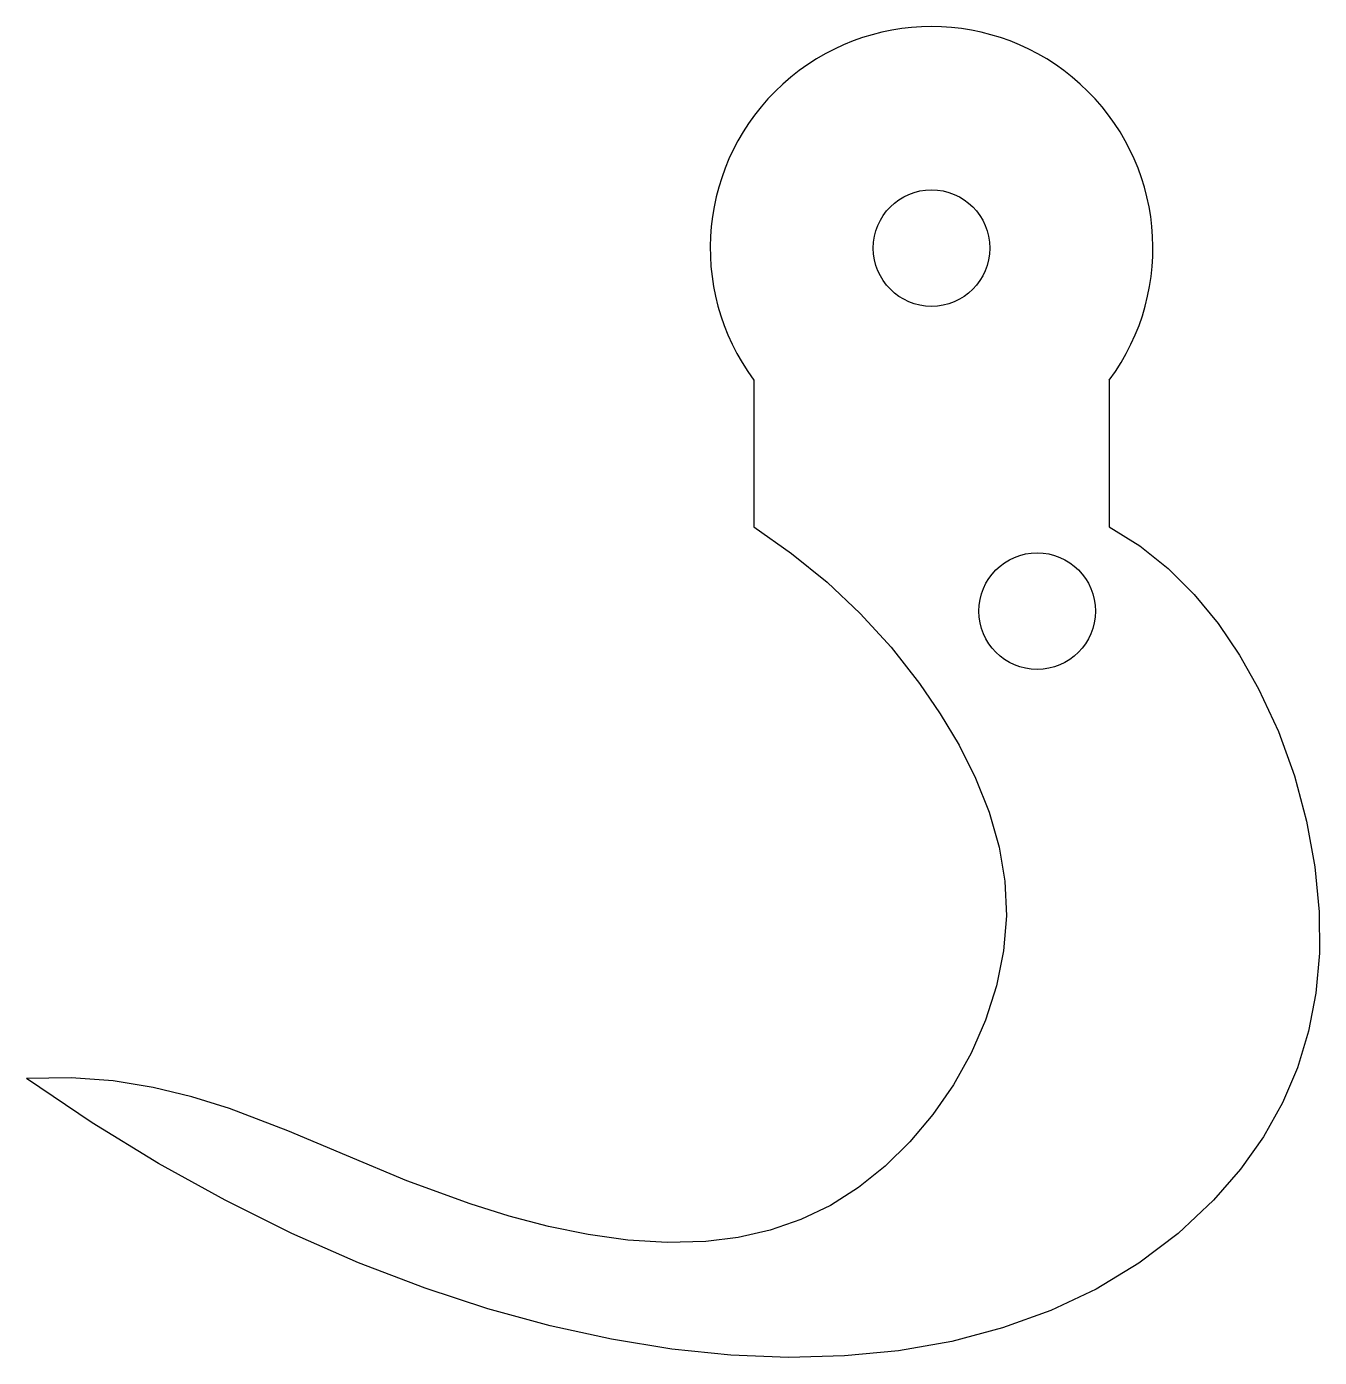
# Paper-space layout 'Sheet1' of a CAD drawing. Header units: millimetres. Extents: x 41.5 to 77, y 227.7 to 264.2.
import ezdxf

# ---------------------------------------------------------------- set-up
doc = ezdxf.new("R2010")
doc.units = ezdxf.units.MM

psp = doc.layouts.new('Sheet1')

# ---------------------------------------------------------------- linework, layer by layer
at = {"color": 7, "linetype": 'Continuous', "lineweight": 25}
for p, q in [((61.48, 254.521), (61.48, 250.49)), ((71.239, 254.521), (71.239, 250.49))]:
    psp.add_line(p, q, dxfattribs=at)
at = {"color": 7, "linetype": 'Continuous', "lineweight": 25, "flags": 128}
for points in [[(71.239, 250.49), (72.075, 249.971), (72.853, 249.348), (73.57, 248.633), (74.226, 247.836), (74.817, 246.97), (75.342, 246.046), (75.883, 244.876), (76.322, 243.659), (76.658, 242.414), (76.886, 241.162), (77.003, 239.922), (77.01, 238.788), (76.914, 237.695), (76.714, 236.647), (76.408, 235.642), (75.996, 234.677), (75.475, 233.751), (74.844, 232.864), (74.102, 232.012), (73.128, 231.097), (72.048, 230.276), (70.88, 229.57), (69.631, 228.979), (68.307, 228.5), (66.913, 228.133), (65.454, 227.877), (63.968, 227.733), (62.432, 227.693), (60.85, 227.757), (59.228, 227.923), (57.572, 228.191), (55.886, 228.56), (54.176, 229.028), (52.448, 229.595), (50.624, 230.293), (48.792, 231.097), (46.958, 232.006), (45.128, 233.018), (43.309, 234.133), (41.506, 235.349)], [(61.48, 250.49), (62.514, 249.766), (63.489, 248.974), (64.401, 248.115), (65.25, 247.188), (66.032, 246.193), (66.598, 245.365), (67.114, 244.497), (67.566, 243.594), (67.937, 242.66), (68.213, 241.701), (68.372, 240.765), (68.417, 239.813), (68.338, 238.852), (68.143, 237.892), (67.839, 236.947), (67.444, 236.044), (66.961, 235.179), (66.398, 234.364), (65.764, 233.609), (65.086, 232.945), (64.355, 232.36), (63.579, 231.866), (62.766, 231.474), (61.922, 231.183), (61.051, 230.986), (60.158, 230.875), (59.095, 230.846), (58.016, 230.912), (56.928, 231.063), (55.84, 231.287), (54.759, 231.571), (53.691, 231.905), (51.95, 232.544), (50.292, 233.232), (48.683, 233.911), (47.075, 234.523), (46.044, 234.847), (44.983, 235.106), (43.881, 235.286), (42.726, 235.372), (41.506, 235.349)]]:
    psp.add_lwpolyline(points, dxfattribs=at)
at = {"color": 7, "linetype": 'Continuous', "lineweight": 25}
for centre in [(66.359, 258.147), (69.259, 248.181)]:
    psp.add_circle(centre, 1.6, dxfattribs=at)
psp.add_arc((66.359, 258.147), 6.079, 323.3804, 216.6196, dxfattribs=at)

doc.saveas('drawing.dxf')
